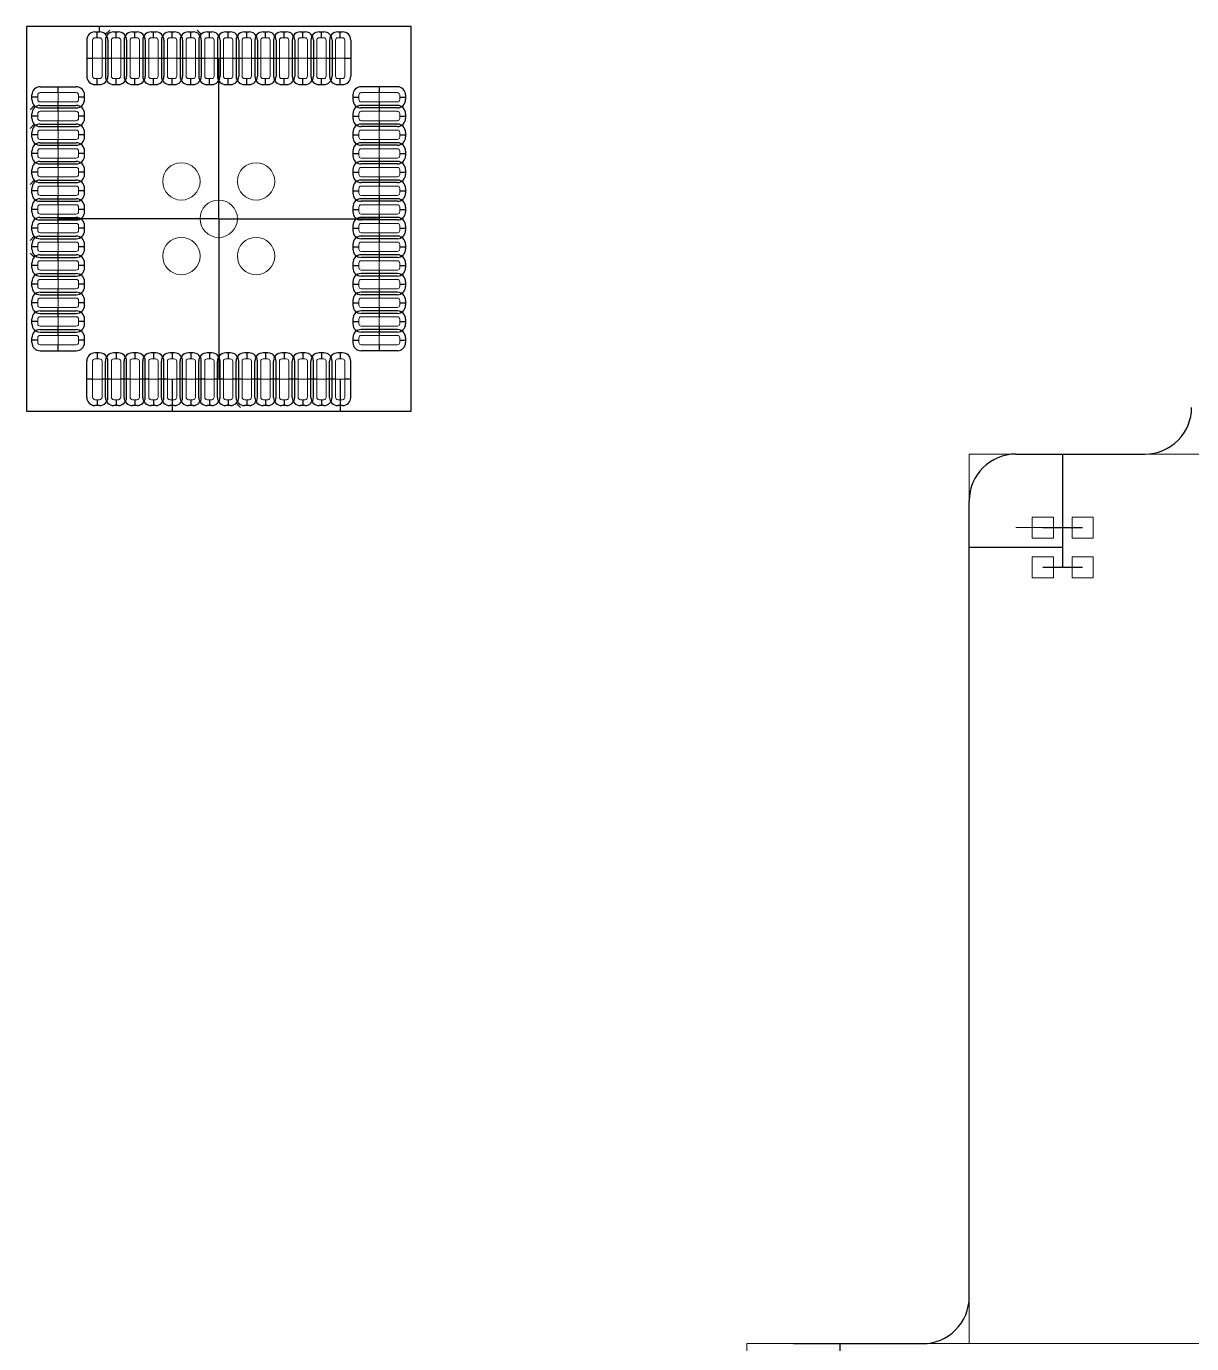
# Model space of a CAD drawing. Header units: millimetres. Extents: x -44 to 130, y -98 to 17.
# Drawn here: x -44 to -19.05, y -28.58 to -0.37 of the extents above; entities that cross this region are included whole.
import ezdxf

# ---------------------------------------------------------------- set-up
doc = ezdxf.new("R2010")
doc.units = ezdxf.units.MM
for name, color, linetype, lineweight, true_color in [('coponent footprints', 7, 'Continuous', 5, 0x000000), ('edge cuts', 2, 'Continuous', 25, 0xffff00), ('traces back 0.2mm', 94, 'Continuous', 20, 0x008000)]:
    doc.layers.add(name, color=color, linetype=linetype, lineweight=lineweight, true_color=true_color)
doc.layers.add('helplines', color=4, linetype='Continuous', true_color=0x00ffff)

msp = doc.modelspace()

# ---------------------------------------------------------------- linework, layer by layer
at = {"layer": 'coponent footprints'}
for p, q in [((-42.584, -0.66), (-42.584, -1.435)), ((-42.534, -0.61), (-42.434, -0.61)), ((-42.384, -0.66), (-42.384, -1.435)), ((-42.184, -0.66), (-42.184, -1.435)), ((-42.134, -0.61), (-42.034, -0.61)), ((-41.984, -0.66), (-41.984, -1.435)), ((-41.784, -0.66), (-41.784, -1.435)), ((-41.734, -0.61), (-41.634, -0.61)), ((-41.584, -0.66), (-41.584, -1.435)), ((-41.384, -0.66), (-41.384, -1.435)), ((-41.334, -0.61), (-41.234, -0.61)), ((-41.184, -0.66), (-41.184, -1.435)), ((-40.984, -0.66), (-40.984, -1.435)), ((-40.934, -0.61), (-40.834, -0.61)), ((-40.784, -0.66), (-40.784, -1.435)), ((-40.584, -0.66), (-40.584, -1.435)), ((-40.534, -0.61), (-40.434, -0.61)), ((-40.384, -0.66), (-40.384, -1.435)), ((-40.184, -0.66), (-40.184, -1.435)), ((-40.134, -0.61), (-40.034, -0.61)), ((-39.984, -0.66), (-39.984, -1.435)), ((-39.784, -0.66), (-39.784, -1.435)), ((-39.734, -0.61), (-39.634, -0.61)), ((-39.584, -0.66), (-39.584, -1.435)), ((-39.384, -0.66), (-39.384, -1.435)), ((-39.334, -0.61), (-39.234, -0.61)), ((-39.184, -0.66), (-39.184, -1.435)), ((-38.984, -0.66), (-38.984, -1.435)), ((-38.934, -0.61), (-38.834, -0.61)), ((-38.784, -0.66), (-38.784, -1.435)), ((-38.584, -0.66), (-38.584, -1.435)), ((-38.534, -0.61), (-38.434, -0.61)), ((-38.384, -0.66), (-38.384, -1.435)), ((-38.184, -0.66), (-38.184, -1.435)), ((-38.134, -0.61), (-38.034, -0.61)), ((-37.984, -0.66), (-37.984, -1.435)), ((-37.784, -0.66), (-37.784, -1.435)), ((-37.734, -0.61), (-37.634, -0.61)), ((-37.584, -0.66), (-37.584, -1.435)), ((-37.384, -0.66), (-37.384, -1.435)), ((-37.334, -0.61), (-37.234, -0.61)), ((-37.184, -0.66), (-37.184, -1.435)), ((-42.584, -1.048), (-42.384, -1.048)), ((-42.184, -1.048), (-41.984, -1.048)), ((-41.784, -1.048), (-41.584, -1.048)), ((-41.384, -1.048), (-41.184, -1.048)), ((-40.984, -1.048), (-40.784, -1.048)), ((-40.584, -1.048), (-40.384, -1.048)), ((-40.184, -1.048), (-39.984, -1.048)), ((-39.784, -1.048), (-39.584, -1.048)), ((-39.384, -1.048), (-39.184, -1.048)), ((-38.984, -1.048), (-38.784, -1.048)), ((-38.584, -1.048), (-38.384, -1.048)), ((-38.184, -1.048), (-37.984, -1.048)), ((-37.784, -1.048), (-37.584, -1.048)), ((-37.384, -1.048), (-37.184, -1.048)), ((-42.534, -1.485), (-42.434, -1.485)), ((-42.134, -1.485), (-42.034, -1.485)), ((-41.734, -1.485), (-41.634, -1.485)), ((-41.334, -1.485), (-41.234, -1.485)), ((-40.934, -1.485), (-40.834, -1.485)), ((-40.534, -1.485), (-40.434, -1.485)), ((-40.134, -1.485), (-40.034, -1.485)), ((-39.734, -1.485), (-39.634, -1.485)), ((-39.334, -1.485), (-39.234, -1.485)), ((-38.934, -1.485), (-38.834, -1.485)), ((-38.534, -1.485), (-38.434, -1.485)), ((-38.134, -1.485), (-38.034, -1.485)), ((-37.734, -1.485), (-37.634, -1.485)), ((-37.334, -1.485), (-37.234, -1.485)), ((-43.759, -1.935), (-43.759, -1.835)), ((-43.709, -1.785), (-42.934, -1.785)), ((-43.322, -1.985), (-43.322, -1.785)), ((-42.884, -1.935), (-42.884, -1.835)), ((-36.884, -1.835), (-36.884, -1.935)), ((-36.059, -1.785), (-36.834, -1.785)), ((-36.447, -1.785), (-36.447, -1.985)), ((-36.009, -1.835), (-36.009, -1.935)), ((-43.759, -2.335), (-43.759, -2.235)), ((-43.709, -1.985), (-42.934, -1.985)), ((-43.709, -2.185), (-42.934, -2.185)), ((-43.322, -2.385), (-43.322, -2.185)), ((-42.884, -2.335), (-42.884, -2.235)), ((-36.884, -2.235), (-36.884, -2.335)), ((-36.059, -1.985), (-36.834, -1.985)), ((-36.059, -2.185), (-36.834, -2.185)), ((-36.447, -2.185), (-36.447, -2.385)), ((-36.009, -2.235), (-36.009, -2.335)), ((-43.709, -2.385), (-42.934, -2.385)), ((-36.059, -2.385), (-36.834, -2.385)), ((-43.759, -2.735), (-43.759, -2.635)), ((-43.709, -2.585), (-42.934, -2.585)), ((-43.709, -2.785), (-42.934, -2.785)), ((-43.322, -2.785), (-43.322, -2.585)), ((-42.884, -2.735), (-42.884, -2.635)), ((-36.884, -2.635), (-36.884, -2.735)), ((-36.059, -2.585), (-36.834, -2.585)), ((-36.059, -2.785), (-36.834, -2.785)), ((-36.447, -2.585), (-36.447, -2.785)), ((-36.009, -2.635), (-36.009, -2.735)), ((-43.759, -3.135), (-43.759, -3.035)), ((-43.709, -2.985), (-42.934, -2.985)), ((-43.322, -3.185), (-43.322, -2.985)), ((-42.884, -3.135), (-42.884, -3.035)), ((-36.884, -3.035), (-36.884, -3.135)), ((-36.059, -2.985), (-36.834, -2.985)), ((-36.447, -2.985), (-36.447, -3.185)), ((-36.009, -3.035), (-36.009, -3.135)), ((-43.709, -3.185), (-42.934, -3.185)), ((-43.709, -3.385), (-42.934, -3.385)), ((-43.322, -3.585), (-43.322, -3.385)), ((-36.059, -3.185), (-36.834, -3.185)), ((-36.059, -3.385), (-36.834, -3.385)), ((-36.447, -3.385), (-36.447, -3.585)), ((-43.759, -3.535), (-43.759, -3.435)), ((-43.709, -3.585), (-42.934, -3.585)), ((-42.884, -3.535), (-42.884, -3.435)), ((-36.884, -3.435), (-36.884, -3.535)), ((-36.059, -3.585), (-36.834, -3.585)), ((-36.009, -3.435), (-36.009, -3.535)), ((-43.759, -3.935), (-43.759, -3.835)), ((-43.709, -3.785), (-42.934, -3.785)), ((-43.322, -3.985), (-43.322, -3.785)), ((-42.884, -3.935), (-42.884, -3.835)), ((-36.884, -3.835), (-36.884, -3.935)), ((-36.059, -3.785), (-36.834, -3.785)), ((-36.447, -3.785), (-36.447, -3.985)), ((-36.009, -3.835), (-36.009, -3.935)), ((-43.709, -3.985), (-42.934, -3.985)), ((-43.709, -4.185), (-42.934, -4.185)), ((-43.322, -4.385), (-43.322, -4.185)), ((-36.059, -3.985), (-36.834, -3.985)), ((-36.059, -4.185), (-36.834, -4.185)), ((-36.447, -4.185), (-36.447, -4.385)), ((-43.759, -4.335), (-43.759, -4.235)), ((-43.709, -4.385), (-42.934, -4.385)), ((-42.884, -4.335), (-42.884, -4.235)), ((-36.884, -4.235), (-36.884, -4.335)), ((-36.059, -4.385), (-36.834, -4.385)), ((-36.009, -4.235), (-36.009, -4.335)), ((-43.759, -4.735), (-43.759, -4.635)), ((-43.709, -4.585), (-42.934, -4.585)), ((-43.709, -4.785), (-42.934, -4.785)), ((-43.322, -4.785), (-43.322, -4.585)), ((-42.884, -4.735), (-42.884, -4.635)), ((-36.884, -4.635), (-36.884, -4.735)), ((-36.059, -4.585), (-36.834, -4.585)), ((-36.059, -4.785), (-36.834, -4.785)), ((-36.447, -4.585), (-36.447, -4.785)), ((-36.009, -4.635), (-36.009, -4.735)), ((-43.759, -5.135), (-43.759, -5.035)), ((-43.709, -4.985), (-42.934, -4.985)), ((-43.322, -5.185), (-43.322, -4.985)), ((-42.884, -5.135), (-42.884, -5.035)), ((-36.884, -5.035), (-36.884, -5.135)), ((-36.059, -4.985), (-36.834, -4.985)), ((-36.447, -4.985), (-36.447, -5.185)), ((-36.009, -5.035), (-36.009, -5.135)), ((-43.709, -5.185), (-42.934, -5.185)), ((-36.059, -5.185), (-36.834, -5.185)), ((-43.759, -5.535), (-43.759, -5.435)), ((-43.709, -5.385), (-42.934, -5.385)), ((-43.709, -5.585), (-42.934, -5.585)), ((-43.322, -5.585), (-43.322, -5.385)), ((-42.884, -5.535), (-42.884, -5.435)), ((-36.884, -5.435), (-36.884, -5.535)), ((-36.059, -5.385), (-36.834, -5.385)), ((-36.059, -5.585), (-36.834, -5.585)), ((-36.447, -5.385), (-36.447, -5.585)), ((-36.009, -5.435), (-36.009, -5.535)), ((-43.759, -5.935), (-43.759, -5.835)), ((-43.709, -5.785), (-42.934, -5.785)), ((-43.322, -5.985), (-43.322, -5.785)), ((-42.884, -5.935), (-42.884, -5.835)), ((-36.884, -5.835), (-36.884, -5.935)), ((-36.059, -5.785), (-36.834, -5.785)), ((-36.447, -5.785), (-36.447, -5.985)), ((-36.009, -5.835), (-36.009, -5.935)), ((-43.709, -5.985), (-42.934, -5.985)), ((-43.709, -6.185), (-42.934, -6.185)), ((-43.322, -6.385), (-43.322, -6.185)), ((-36.059, -5.985), (-36.834, -5.985)), ((-36.059, -6.185), (-36.834, -6.185)), ((-36.447, -6.185), (-36.447, -6.385)), ((-43.759, -6.335), (-43.759, -6.235)), ((-43.709, -6.385), (-42.934, -6.385)), ((-42.884, -6.335), (-42.884, -6.235)), ((-36.884, -6.235), (-36.884, -6.335)), ((-36.059, -6.385), (-36.834, -6.385)), ((-36.009, -6.235), (-36.009, -6.335)), ((-43.759, -6.735), (-43.759, -6.635)), ((-43.709, -6.585), (-42.934, -6.585)), ((-43.322, -6.785), (-43.322, -6.585)), ((-42.884, -6.735), (-42.884, -6.635)), ((-36.884, -6.635), (-36.884, -6.735)), ((-36.059, -6.585), (-36.834, -6.585)), ((-36.447, -6.585), (-36.447, -6.785)), ((-36.009, -6.635), (-36.009, -6.735)), ((-43.759, -7.135), (-43.759, -7.035)), ((-43.709, -6.785), (-42.934, -6.785)), ((-43.709, -6.985), (-42.934, -6.985)), ((-43.322, -7.185), (-43.322, -6.985)), ((-42.884, -7.135), (-42.884, -7.035)), ((-36.884, -7.035), (-36.884, -7.135)), ((-36.059, -6.785), (-36.834, -6.785)), ((-36.059, -6.985), (-36.834, -6.985)), ((-36.447, -6.985), (-36.447, -7.185)), ((-36.009, -7.035), (-36.009, -7.135)), ((-43.709, -7.185), (-42.934, -7.185)), ((-36.059, -7.185), (-36.834, -7.185)), ((-42.584, -8.31), (-42.584, -7.535)), ((-42.434, -7.485), (-42.534, -7.485)), ((-42.384, -8.31), (-42.384, -7.535)), ((-42.184, -8.31), (-42.184, -7.535)), ((-42.034, -7.485), (-42.134, -7.485)), ((-41.984, -8.31), (-41.984, -7.535)), ((-41.784, -8.31), (-41.784, -7.535)), ((-41.634, -7.485), (-41.734, -7.485)), ((-41.584, -8.31), (-41.584, -7.535)), ((-41.384, -8.31), (-41.384, -7.535)), ((-41.234, -7.485), (-41.334, -7.485)), ((-41.184, -8.31), (-41.184, -7.535)), ((-40.984, -8.31), (-40.984, -7.535)), ((-40.834, -7.485), (-40.934, -7.485)), ((-40.784, -8.31), (-40.784, -7.535)), ((-40.584, -8.31), (-40.584, -7.535)), ((-40.434, -7.485), (-40.534, -7.485)), ((-40.384, -8.31), (-40.384, -7.535)), ((-40.184, -8.31), (-40.184, -7.535)), ((-40.034, -7.485), (-40.134, -7.485)), ((-39.984, -8.31), (-39.984, -7.535)), ((-39.784, -8.31), (-39.784, -7.535)), ((-39.634, -7.485), (-39.734, -7.485)), ((-39.584, -8.31), (-39.584, -7.535)), ((-39.384, -8.31), (-39.384, -7.535)), ((-39.234, -7.485), (-39.334, -7.485)), ((-39.184, -8.31), (-39.184, -7.535)), ((-38.984, -8.31), (-38.984, -7.535)), ((-38.834, -7.485), (-38.934, -7.485)), ((-38.784, -8.31), (-38.784, -7.535)), ((-38.584, -8.31), (-38.584, -7.535)), ((-38.434, -7.485), (-38.534, -7.485)), ((-38.384, -8.31), (-38.384, -7.535)), ((-38.184, -8.31), (-38.184, -7.535)), ((-38.034, -7.485), (-38.134, -7.485)), ((-37.984, -8.31), (-37.984, -7.535)), ((-37.784, -8.31), (-37.784, -7.535)), ((-37.634, -7.485), (-37.734, -7.485)), ((-37.584, -8.31), (-37.584, -7.535)), ((-37.384, -8.31), (-37.384, -7.535)), ((-37.234, -7.485), (-37.334, -7.485)), ((-37.184, -8.31), (-37.184, -7.535)), ((-42.384, -7.923), (-42.584, -7.923)), ((-41.984, -7.923), (-42.184, -7.923)), ((-41.584, -7.923), (-41.784, -7.923)), ((-41.184, -7.923), (-41.384, -7.923)), ((-40.784, -7.923), (-40.984, -7.923)), ((-40.384, -7.923), (-40.584, -7.923)), ((-39.984, -7.923), (-40.184, -7.923)), ((-39.584, -7.923), (-39.784, -7.923)), ((-39.184, -7.923), (-39.384, -7.923)), ((-38.784, -7.923), (-38.984, -7.923)), ((-38.384, -7.923), (-38.584, -7.923)), ((-37.984, -7.923), (-38.184, -7.923)), ((-37.584, -7.923), (-37.784, -7.923)), ((-37.184, -7.923), (-37.384, -7.923)), ((-42.434, -8.36), (-42.534, -8.36)), ((-42.034, -8.36), (-42.134, -8.36)), ((-41.634, -8.36), (-41.734, -8.36)), ((-41.234, -8.36), (-41.334, -8.36)), ((-40.834, -8.36), (-40.934, -8.36)), ((-40.434, -8.36), (-40.534, -8.36)), ((-40.034, -8.36), (-40.134, -8.36)), ((-39.634, -8.36), (-39.734, -8.36)), ((-39.234, -8.36), (-39.334, -8.36)), ((-38.834, -8.36), (-38.934, -8.36)), ((-38.434, -8.36), (-38.534, -8.36)), ((-38.034, -8.36), (-38.134, -8.36)), ((-37.634, -8.36), (-37.734, -8.36)), ((-37.234, -8.36), (-37.334, -8.36)), ((-23.813, -28.575), (-23.813, -9.525)), ((-23.813, -28.575), (-23.813, -9.525)), ((-23.813, -9.525), (28.575, -9.525)), ((-23.813, -9.525), (0, -9.525)), ((-22.012, -10.875), (-22.462, -10.875)), ((-22.462, -10.875), (-22.462, -11.325)), ((-22.012, -11.325), (-22.012, -10.875)), ((-21.162, -10.875), (-21.612, -10.875)), ((-21.612, -10.875), (-21.612, -11.325)), ((-21.162, -11.325), (-21.162, -10.875)), ((-22.462, -11.325), (-22.012, -11.325)), ((-21.612, -11.325), (-21.162, -11.325)), ((-22.012, -11.725), (-22.462, -11.725)), ((-22.462, -11.725), (-22.462, -12.175)), ((-22.012, -12.175), (-22.012, -11.725)), ((-21.162, -11.725), (-21.612, -11.725)), ((-21.612, -11.725), (-21.612, -12.175)), ((-21.162, -12.175), (-21.162, -11.725)), ((-22.462, -12.175), (-22.012, -12.175)), ((-21.612, -12.175), (-21.162, -12.175)), ((-28.575, -28.575), (-28.575, -47.625)), ((-28.575, -28.575), (33.337, -28.575)), ((-23.813, -28.575), (0, -28.575))]:
    msp.add_line(p, q, dxfattribs=at)
for centre in [(-40.684, -3.685), (-39.084, -3.685), (-39.884, -4.485), (-40.684, -5.285), (-39.084, -5.285)]:
    msp.add_circle(centre, 0.4, dxfattribs=at)
for centre, start, end in [((-42.534, -0.66), 90, 180), ((-42.434, -0.66), 0, 90), ((-42.134, -0.66), 90, 180), ((-42.034, -0.66), 0, 90), ((-41.734, -0.66), 90, 180), ((-41.634, -0.66), 0, 90), ((-41.334, -0.66), 90, 180), ((-41.234, -0.66), 0, 90), ((-40.934, -0.66), 90, 180), ((-40.834, -0.66), 0, 90), ((-40.534, -0.66), 90, 180), ((-40.434, -0.66), 0, 90), ((-40.134, -0.66), 90, 180), ((-40.034, -0.66), 0, 90), ((-39.734, -0.66), 90, 180), ((-39.634, -0.66), 0, 90), ((-39.334, -0.66), 90, 180), ((-39.234, -0.66), 0, 90), ((-38.934, -0.66), 90, 180), ((-38.834, -0.66), 0, 90), ((-38.534, -0.66), 90, 180), ((-38.434, -0.66), 0, 90), ((-38.134, -0.66), 90, 180), ((-38.034, -0.66), 0, 90), ((-37.734, -0.66), 90, 180), ((-37.634, -0.66), 0, 90), ((-37.334, -0.66), 90, 180), ((-37.234, -0.66), 0, 90), ((-42.534, -1.435), 180, 270), ((-42.434, -1.435), 270, 0), ((-42.134, -1.435), 180, 270), ((-42.034, -1.435), 270, 0), ((-41.734, -1.435), 180, 270), ((-41.634, -1.435), 270, 0), ((-41.334, -1.435), 180, 270), ((-41.234, -1.435), 270, 0), ((-40.934, -1.435), 180, 270), ((-40.834, -1.435), 270, 0), ((-40.534, -1.435), 180, 270), ((-40.434, -1.435), 270, 0), ((-40.134, -1.435), 180, 270), ((-40.034, -1.435), 270, 0), ((-39.734, -1.435), 180, 270), ((-39.634, -1.435), 270, 0), ((-39.334, -1.435), 180, 270), ((-39.234, -1.435), 270, 0), ((-38.934, -1.435), 180, 270), ((-38.834, -1.435), 270, 0), ((-38.534, -1.435), 180, 270), ((-38.434, -1.435), 270, 0), ((-38.134, -1.435), 180, 270), ((-38.034, -1.435), 270, 0), ((-37.734, -1.435), 180, 270), ((-37.634, -1.435), 270, 0), ((-37.334, -1.435), 180, 270), ((-37.234, -1.435), 270, 0), ((-43.709, -1.835), 90, 180), ((-43.709, -1.935), 180, 270), ((-42.934, -1.835), 0, 90), ((-42.934, -1.935), 270, 0), ((-36.834, -1.835), 90, 180), ((-36.834, -1.935), 180, 270), ((-36.059, -1.835), 0, 90), ((-36.059, -1.935), 270, 0), ((-43.709, -2.235), 90, 180), ((-42.934, -2.235), 0, 90), ((-36.834, -2.235), 90, 180), ((-36.059, -2.235), 0, 90), ((-43.709, -2.335), 180, 270), ((-42.934, -2.335), 270, 0), ((-36.834, -2.335), 180, 270), ((-36.059, -2.335), 270, 0), ((-43.709, -2.635), 90, 180), ((-43.709, -2.735), 180, 270), ((-42.934, -2.635), 0, 90), ((-42.934, -2.735), 270, 0), ((-36.834, -2.635), 90, 180), ((-36.834, -2.735), 180, 270), ((-36.059, -2.635), 0, 90), ((-36.059, -2.735), 270, 0), ((-43.709, -3.035), 90, 180), ((-42.934, -3.035), 0, 90), ((-36.834, -3.035), 90, 180), ((-36.059, -3.035), 0, 90), ((-43.709, -3.135), 180, 270), ((-43.709, -3.435), 90, 180), ((-42.934, -3.135), 270, 0), ((-42.934, -3.435), 0, 90), ((-36.834, -3.135), 180, 270), ((-36.834, -3.435), 90, 180), ((-36.059, -3.135), 270, 0), ((-36.059, -3.435), 0, 90), ((-43.709, -3.535), 180, 270), ((-42.934, -3.535), 270, 0), ((-36.834, -3.535), 180, 270), ((-36.059, -3.535), 270, 0), ((-43.709, -3.835), 90, 180), ((-43.709, -3.935), 180, 270), ((-42.934, -3.835), 0, 90), ((-42.934, -3.935), 270, 0), ((-36.834, -3.835), 90, 180), ((-36.834, -3.935), 180, 270), ((-36.059, -3.835), 0, 90), ((-36.059, -3.935), 270, 0), ((-43.709, -4.235), 90, 180), ((-42.934, -4.235), 0, 90), ((-36.834, -4.235), 90, 180), ((-36.059, -4.235), 0, 90), ((-43.709, -4.335), 180, 270), ((-42.934, -4.335), 270, 0), ((-36.834, -4.335), 180, 270), ((-36.059, -4.335), 270, 0), ((-43.709, -4.635), 90, 180), ((-43.709, -4.735), 180, 270), ((-42.934, -4.635), 0, 90), ((-42.934, -4.735), 270, 0), ((-36.834, -4.635), 90, 180), ((-36.834, -4.735), 180, 270), ((-36.059, -4.635), 0, 90), ((-36.059, -4.735), 270, 0), ((-43.709, -5.035), 90, 180), ((-42.934, -5.035), 0, 90), ((-36.834, -5.035), 90, 180), ((-36.059, -5.035), 0, 90), ((-43.709, -5.135), 180, 270), ((-42.934, -5.135), 270, 0), ((-36.834, -5.135), 180, 270), ((-36.059, -5.135), 270, 0), ((-43.709, -5.435), 90, 180), ((-43.709, -5.535), 180, 270), ((-42.934, -5.435), 0, 90), ((-42.934, -5.535), 270, 0), ((-36.834, -5.435), 90, 180), ((-36.834, -5.535), 180, 270), ((-36.059, -5.435), 0, 90), ((-36.059, -5.535), 270, 0), ((-43.709, -5.835), 90, 180), ((-42.934, -5.835), 0, 90), ((-36.834, -5.835), 90, 180), ((-36.059, -5.835), 0, 90), ((-43.709, -5.935), 180, 270), ((-43.709, -6.235), 90, 180), ((-42.934, -5.935), 270, 0), ((-42.934, -6.235), 0, 90), ((-36.834, -5.935), 180, 270), ((-36.834, -6.235), 90, 180), ((-36.059, -5.935), 270, 0), ((-36.059, -6.235), 0, 90), ((-43.709, -6.335), 180, 270), ((-42.934, -6.335), 270, 0), ((-36.834, -6.335), 180, 270), ((-36.059, -6.335), 270, 0), ((-43.709, -6.635), 90, 180), ((-43.709, -6.735), 180, 270), ((-42.934, -6.635), 0, 90), ((-42.934, -6.735), 270, 0), ((-36.834, -6.635), 90, 180), ((-36.834, -6.735), 180, 270), ((-36.059, -6.635), 0, 90), ((-36.059, -6.735), 270, 0), ((-43.709, -7.035), 90, 180), ((-42.934, -7.035), 0, 90), ((-36.834, -7.035), 90, 180), ((-36.059, -7.035), 0, 90), ((-43.709, -7.135), 180, 270), ((-42.934, -7.135), 270, 0), ((-36.834, -7.135), 180, 270), ((-36.059, -7.135), 270, 0), ((-42.534, -7.535), 90, 180), ((-42.434, -7.535), 0, 90), ((-42.134, -7.535), 90, 180), ((-42.034, -7.535), 0, 90), ((-41.734, -7.535), 90, 180), ((-41.634, -7.535), 0, 90), ((-41.334, -7.535), 90, 180), ((-41.234, -7.535), 0, 90), ((-40.934, -7.535), 90, 180), ((-40.834, -7.535), 0, 90), ((-40.534, -7.535), 90, 180), ((-40.434, -7.535), 0, 90), ((-40.134, -7.535), 90, 180), ((-40.034, -7.535), 0, 90), ((-39.734, -7.535), 90, 180), ((-39.634, -7.535), 0, 90), ((-39.334, -7.535), 90, 180), ((-39.234, -7.535), 0, 90), ((-38.934, -7.535), 90, 180), ((-38.834, -7.535), 0, 90), ((-38.534, -7.535), 90, 180), ((-38.434, -7.535), 0, 90), ((-38.134, -7.535), 90, 180), ((-38.034, -7.535), 0, 90), ((-37.734, -7.535), 90, 180), ((-37.634, -7.535), 0, 90), ((-37.334, -7.535), 90, 180), ((-37.234, -7.535), 0, 90), ((-42.534, -8.31), 180, 270), ((-42.434, -8.31), 270, 0), ((-42.134, -8.31), 180, 270), ((-42.034, -8.31), 270, 0), ((-41.734, -8.31), 180, 270), ((-41.634, -8.31), 270, 0), ((-41.334, -8.31), 180, 270), ((-41.234, -8.31), 270, 0), ((-40.934, -8.31), 180, 270), ((-40.834, -8.31), 270, 0), ((-40.534, -8.31), 180, 270), ((-40.434, -8.31), 270, 0), ((-40.134, -8.31), 180, 270), ((-40.034, -8.31), 270, 0), ((-39.734, -8.31), 180, 270), ((-39.634, -8.31), 270, 0), ((-39.334, -8.31), 180, 270), ((-39.234, -8.31), 270, 0), ((-38.934, -8.31), 180, 270), ((-38.834, -8.31), 270, 0), ((-38.534, -8.31), 180, 270), ((-38.434, -8.31), 270, 0), ((-38.134, -8.31), 180, 270), ((-38.034, -8.31), 270, 0), ((-37.734, -8.31), 180, 270), ((-37.634, -8.31), 270, 0), ((-37.334, -8.31), 180, 270), ((-37.234, -8.31), 270, 0)]:
    msp.add_arc(centre, 0.05, start, end, dxfattribs=at)
at = {"layer": 'edge cuts', "linetype": 'Continuous'}
for p, q in [((-22.813, -9.525), (-20.05, -9.525)), ((-23.813, -27.575), (-23.813, -10.525)), ((-27.575, -28.575), (-24.813, -28.575))]:
    msp.add_line(p, q, dxfattribs=at)
at = {"layer": 'edge cuts'}
for centre, start, end in [((-20.05, -8.525), -90.0001, 0.0001), ((-22.813, -10.525), -270, -180), ((-24.813, -27.575), -90.0001, 0.0001)]:
    msp.add_arc(centre, 1, start, end, dxfattribs=at)
at = {"layer": 'helplines'}
for p, q in [((-35.764, -0.365), (-44.004, -0.365)), ((-44.004, -0.365), (-44.004, -8.605)), ((-42.534, -0.483), (-42.434, -0.483)), ((-42.484, -0.61), (-42.484, -0.483)), ((-42.434, -0.483), (-42.434, -0.383)), ((-42.309, -0.535), (-42.219, -0.445)), ((-42.134, -0.483), (-42.034, -0.483)), ((-42.084, -0.61), (-42.084, -0.483)), ((-41.734, -0.483), (-41.634, -0.483)), ((-41.684, -0.61), (-41.684, -0.483)), ((-41.334, -0.483), (-41.234, -0.483)), ((-41.284, -0.61), (-41.284, -0.483)), ((-40.934, -0.483), (-40.834, -0.483)), ((-40.884, -0.61), (-40.884, -0.483)), ((-40.534, -0.483), (-40.434, -0.483)), ((-40.484, -0.61), (-40.484, -0.483)), ((-40.259, -0.535), (-40.349, -0.445)), ((-40.134, -0.483), (-40.034, -0.483)), ((-40.084, -0.61), (-40.084, -0.483)), ((-39.734, -0.483), (-39.634, -0.483)), ((-39.684, -0.61), (-39.684, -0.483)), ((-39.334, -0.483), (-39.234, -0.483)), ((-39.284, -0.61), (-39.284, -0.483)), ((-38.934, -0.483), (-38.834, -0.483)), ((-38.884, -0.61), (-38.884, -0.483)), ((-38.534, -0.483), (-38.434, -0.483)), ((-38.484, -0.61), (-38.484, -0.483)), ((-38.134, -0.483), (-38.034, -0.483)), ((-38.084, -0.61), (-38.084, -0.483)), ((-37.734, -0.483), (-37.634, -0.483)), ((-37.684, -0.61), (-37.684, -0.483)), ((-37.334, -0.483), (-37.234, -0.483)), ((-37.284, -0.61), (-37.284, -0.483)), ((-35.764, -8.605), (-35.764, -0.365)), ((-42.711, -0.66), (-42.711, -1.435)), ((-42.311, -0.66), (-42.311, -1.435)), ((-42.257, -0.66), (-42.257, -1.435)), ((-41.911, -0.66), (-41.911, -1.435)), ((-41.857, -0.66), (-41.857, -1.435)), ((-41.511, -0.66), (-41.511, -1.435)), ((-41.457, -0.66), (-41.457, -1.435)), ((-41.111, -0.66), (-41.111, -1.435)), ((-41.057, -0.66), (-41.057, -1.435)), ((-40.711, -0.66), (-40.711, -1.435)), ((-40.657, -0.66), (-40.657, -1.435)), ((-40.311, -0.66), (-40.311, -1.435)), ((-40.257, -0.66), (-40.257, -1.435)), ((-39.911, -0.66), (-39.911, -1.435)), ((-39.857, -0.66), (-39.857, -1.435)), ((-39.511, -0.66), (-39.511, -1.435)), ((-39.457, -0.66), (-39.457, -1.435)), ((-39.111, -0.66), (-39.111, -1.435)), ((-39.057, -0.66), (-39.057, -1.435)), ((-38.711, -0.66), (-38.711, -1.435)), ((-38.657, -0.66), (-38.657, -1.435)), ((-38.311, -0.66), (-38.311, -1.435)), ((-38.257, -0.66), (-38.257, -1.435)), ((-37.911, -0.66), (-37.911, -1.435)), ((-37.857, -0.66), (-37.857, -1.435)), ((-37.511, -0.66), (-37.511, -1.435)), ((-37.457, -0.66), (-37.457, -1.435)), ((-37.057, -0.66), (-37.057, -1.435)), ((-42.711, -1.048), (-42.584, -1.048)), ((-42.384, -1.048), (-42.257, -1.048)), ((-42.311, -1.048), (-42.184, -1.048)), ((-41.984, -1.048), (-41.857, -1.048)), ((-41.911, -1.048), (-41.784, -1.048)), ((-41.584, -1.048), (-41.457, -1.048)), ((-41.511, -1.048), (-41.384, -1.048)), ((-41.511, -1.048), (-41.457, -1.048)), ((-41.184, -1.048), (-41.057, -1.048)), ((-41.111, -1.048), (-40.984, -1.048)), ((-40.784, -1.048), (-40.657, -1.048)), ((-40.711, -1.048), (-40.584, -1.048)), ((-40.384, -1.048), (-40.257, -1.048)), ((-40.311, -1.048), (-40.184, -1.048)), ((-39.984, -1.048), (-39.857, -1.048)), ((-39.911, -1.048), (-39.784, -1.048)), ((-39.884, -4.485), (-39.884, -1.048)), ((-39.584, -1.048), (-39.457, -1.048)), ((-39.511, -1.048), (-39.384, -1.048)), ((-39.184, -1.048), (-39.057, -1.048)), ((-39.111, -1.048), (-38.984, -1.048)), ((-38.784, -1.048), (-38.657, -1.048)), ((-38.711, -1.048), (-38.584, -1.048)), ((-38.384, -1.048), (-38.257, -1.048)), ((-38.311, -1.048), (-38.184, -1.048)), ((-37.984, -1.048), (-37.857, -1.048)), ((-37.911, -1.048), (-37.784, -1.048)), ((-37.584, -1.048), (-37.457, -1.048)), ((-37.511, -1.048), (-37.384, -1.048)), ((-37.184, -1.048), (-37.057, -1.048)), ((-43.709, -1.658), (-42.934, -1.658)), ((-43.322, -1.785), (-43.322, -1.658)), ((-42.534, -1.612), (-42.434, -1.612)), ((-42.484, -1.612), (-42.484, -1.485)), ((-42.134, -1.612), (-42.034, -1.612)), ((-42.084, -1.612), (-42.084, -1.485)), ((-41.734, -1.612), (-41.634, -1.612)), ((-41.684, -1.612), (-41.684, -1.485)), ((-41.334, -1.612), (-41.234, -1.612)), ((-41.284, -1.612), (-41.284, -1.485)), ((-40.934, -1.612), (-40.834, -1.612)), ((-40.884, -1.612), (-40.884, -1.485)), ((-40.534, -1.612), (-40.434, -1.612)), ((-40.484, -1.612), (-40.484, -1.485)), ((-40.134, -1.612), (-40.034, -1.612)), ((-40.084, -1.612), (-40.084, -1.485)), ((-39.734, -1.612), (-39.634, -1.612)), ((-39.684, -1.612), (-39.684, -1.485)), ((-39.334, -1.612), (-39.234, -1.612)), ((-39.284, -1.612), (-39.284, -1.485)), ((-38.934, -1.612), (-38.834, -1.612)), ((-38.884, -1.612), (-38.884, -1.485)), ((-38.534, -1.612), (-38.434, -1.612)), ((-38.484, -1.612), (-38.484, -1.485)), ((-38.134, -1.612), (-38.034, -1.612)), ((-38.084, -1.612), (-38.084, -1.485)), ((-37.734, -1.612), (-37.634, -1.612)), ((-37.684, -1.612), (-37.684, -1.485)), ((-37.334, -1.612), (-37.234, -1.612)), ((-37.284, -1.612), (-37.284, -1.485)), ((-36.059, -1.658), (-36.834, -1.658)), ((-36.447, -1.658), (-36.447, -1.785)), ((-43.886, -1.935), (-43.886, -1.835)), ((-43.759, -1.885), (-43.886, -1.885)), ((-42.757, -1.885), (-42.884, -1.885)), ((-42.757, -1.935), (-42.757, -1.835)), ((-37.011, -1.835), (-37.011, -1.935)), ((-37.011, -1.885), (-36.884, -1.885)), ((-36.009, -1.885), (-35.882, -1.885)), ((-35.882, -1.835), (-35.882, -1.935)), ((-43.924, -2.15), (-43.834, -2.06)), ((-43.886, -2.335), (-43.886, -2.235)), ((-43.709, -2.058), (-42.934, -2.058)), ((-43.709, -2.112), (-42.934, -2.112)), ((-43.322, -2.112), (-43.322, -1.985)), ((-43.322, -2.185), (-43.322, -2.058)), ((-42.757, -2.335), (-42.757, -2.235)), ((-37.011, -2.235), (-37.011, -2.335)), ((-36.059, -2.058), (-36.834, -2.058)), ((-36.059, -2.112), (-36.834, -2.112)), ((-36.447, -1.985), (-36.447, -2.112)), ((-36.447, -2.058), (-36.447, -2.185)), ((-35.882, -2.235), (-35.882, -2.335)), ((-43.924, -2.55), (-43.834, -2.46)), ((-43.759, -2.285), (-43.886, -2.285)), ((-43.709, -2.458), (-42.934, -2.458)), ((-43.709, -2.512), (-42.934, -2.512)), ((-43.322, -2.512), (-43.322, -2.385)), ((-43.322, -2.585), (-43.322, -2.458)), ((-42.757, -2.285), (-42.884, -2.285)), ((-37.011, -2.285), (-36.884, -2.285)), ((-36.059, -2.458), (-36.834, -2.458)), ((-36.059, -2.512), (-36.834, -2.512)), ((-36.447, -2.385), (-36.447, -2.512)), ((-36.447, -2.458), (-36.447, -2.585)), ((-36.009, -2.285), (-35.882, -2.285)), ((-43.886, -2.735), (-43.886, -2.635)), ((-43.759, -2.685), (-43.886, -2.685)), ((-43.322, -2.912), (-43.322, -2.785)), ((-42.757, -2.685), (-42.884, -2.685)), ((-42.757, -2.735), (-42.757, -2.635)), ((-37.011, -2.635), (-37.011, -2.735)), ((-37.011, -2.685), (-36.884, -2.685)), ((-36.447, -2.785), (-36.447, -2.912)), ((-36.009, -2.685), (-35.882, -2.685)), ((-35.882, -2.635), (-35.882, -2.735)), ((-43.886, -3.135), (-43.886, -3.035)), ((-43.759, -3.085), (-43.886, -3.085)), ((-43.709, -2.858), (-42.934, -2.858)), ((-43.709, -2.912), (-42.934, -2.912)), ((-43.322, -2.985), (-43.322, -2.858)), ((-42.757, -3.085), (-42.884, -3.085)), ((-42.757, -3.135), (-42.757, -3.035)), ((-37.011, -3.035), (-37.011, -3.135)), ((-37.011, -3.085), (-36.884, -3.085)), ((-36.059, -2.858), (-36.834, -2.858)), ((-36.059, -2.912), (-36.834, -2.912)), ((-36.447, -2.858), (-36.447, -2.985)), ((-36.447, -2.858), (-36.447, -2.912)), ((-36.009, -3.085), (-35.882, -3.085)), ((-35.882, -3.035), (-35.882, -3.135)), ((-43.709, -3.258), (-42.934, -3.258)), ((-43.709, -3.312), (-42.934, -3.312)), ((-43.322, -3.312), (-43.322, -3.185)), ((-43.322, -3.385), (-43.322, -3.258)), ((-36.059, -3.258), (-36.834, -3.258)), ((-36.059, -3.312), (-36.834, -3.312)), ((-36.447, -3.185), (-36.447, -3.312)), ((-36.447, -3.258), (-36.447, -3.385)), ((-43.924, -3.75), (-43.834, -3.66)), ((-43.886, -3.535), (-43.886, -3.435)), ((-43.759, -3.485), (-43.886, -3.485)), ((-43.709, -3.658), (-42.934, -3.658)), ((-43.322, -3.712), (-43.322, -3.585)), ((-43.322, -3.785), (-43.322, -3.658)), ((-42.757, -3.485), (-42.884, -3.485)), ((-42.757, -3.535), (-42.757, -3.435)), ((-37.011, -3.435), (-37.011, -3.535)), ((-37.011, -3.485), (-36.884, -3.485)), ((-36.059, -3.658), (-36.834, -3.658)), ((-36.447, -3.585), (-36.447, -3.712)), ((-36.447, -3.658), (-36.447, -3.785)), ((-36.009, -3.485), (-35.882, -3.485)), ((-35.882, -3.435), (-35.882, -3.535)), ((-43.886, -3.935), (-43.886, -3.835)), ((-43.759, -3.885), (-43.886, -3.885)), ((-43.709, -3.712), (-42.934, -3.712)), ((-42.757, -3.885), (-42.884, -3.885)), ((-42.757, -3.935), (-42.757, -3.835)), ((-37.011, -3.835), (-37.011, -3.935)), ((-37.011, -3.885), (-36.884, -3.885)), ((-36.059, -3.712), (-36.834, -3.712)), ((-36.009, -3.885), (-35.882, -3.885)), ((-35.882, -3.835), (-35.882, -3.935)), ((-43.709, -4.058), (-42.934, -4.058)), ((-43.709, -4.112), (-42.934, -4.112)), ((-43.322, -4.112), (-43.322, -3.985)), ((-43.322, -4.185), (-43.322, -4.058)), ((-36.059, -4.058), (-36.834, -4.058)), ((-36.059, -4.112), (-36.834, -4.112)), ((-36.447, -3.985), (-36.447, -4.112)), ((-36.447, -4.058), (-36.447, -4.185)), ((-43.886, -4.335), (-43.886, -4.235)), ((-43.759, -4.285), (-43.886, -4.285)), ((-43.709, -4.458), (-42.934, -4.458)), ((-43.709, -4.512), (-42.934, -4.512)), ((-43.322, -4.512), (-43.322, -4.385)), ((-43.322, -4.585), (-43.322, -4.458)), ((-39.884, -4.485), (-43.322, -4.485)), ((-42.757, -4.285), (-42.884, -4.285)), ((-42.757, -4.335), (-42.757, -4.235)), ((-39.884, -4.485), (-39.884, -7.923)), ((-39.884, -4.485), (-36.447, -4.485)), ((-37.011, -4.235), (-37.011, -4.335)), ((-37.011, -4.285), (-36.884, -4.285)), ((-36.059, -4.458), (-36.834, -4.458)), ((-36.059, -4.512), (-36.834, -4.512)), ((-36.447, -4.385), (-36.447, -4.512)), ((-36.447, -4.458), (-36.447, -4.585)), ((-36.009, -4.285), (-35.882, -4.285)), ((-35.882, -4.235), (-35.882, -4.335)), ((-43.886, -4.735), (-43.886, -4.635)), ((-43.759, -4.685), (-43.886, -4.685)), ((-43.322, -4.912), (-43.322, -4.785)), ((-42.757, -4.685), (-42.884, -4.685)), ((-42.757, -4.735), (-42.757, -4.635)), ((-37.011, -4.635), (-37.011, -4.735)), ((-37.011, -4.685), (-36.884, -4.685)), ((-36.447, -4.785), (-36.447, -4.912)), ((-36.009, -4.685), (-35.882, -4.685)), ((-35.882, -4.635), (-35.882, -4.735)), ((-43.834, -4.86), (-43.924, -4.95)), ((-43.886, -5.135), (-43.886, -5.035)), ((-43.709, -4.858), (-42.934, -4.858)), ((-43.709, -4.912), (-42.934, -4.912)), ((-43.322, -4.985), (-43.322, -4.858)), ((-42.757, -5.135), (-42.757, -5.035)), ((-37.011, -5.035), (-37.011, -5.135)), ((-36.059, -4.858), (-36.834, -4.858)), ((-36.059, -4.912), (-36.834, -4.912)), ((-36.447, -4.858), (-36.447, -4.985)), ((-35.882, -5.035), (-35.882, -5.135)), ((-43.924, -5.22), (-43.834, -5.31)), ((-43.759, -5.085), (-43.886, -5.085)), ((-43.709, -5.258), (-42.934, -5.258)), ((-43.709, -5.312), (-42.934, -5.312)), ((-43.322, -5.312), (-43.322, -5.185)), ((-43.322, -5.385), (-43.322, -5.258)), ((-42.757, -5.085), (-42.884, -5.085)), ((-37.011, -5.085), (-36.884, -5.085)), ((-36.059, -5.258), (-36.834, -5.258)), ((-36.059, -5.312), (-36.834, -5.312)), ((-36.447, -5.185), (-36.447, -5.312)), ((-36.447, -5.258), (-36.447, -5.385)), ((-36.009, -5.085), (-35.882, -5.085)), ((-43.886, -5.535), (-43.886, -5.435)), ((-43.759, -5.485), (-43.886, -5.485)), ((-43.322, -5.712), (-43.322, -5.585)), ((-42.757, -5.485), (-42.884, -5.485)), ((-42.757, -5.535), (-42.757, -5.435)), ((-37.011, -5.435), (-37.011, -5.535)), ((-37.011, -5.485), (-36.884, -5.485)), ((-36.447, -5.585), (-36.447, -5.712)), ((-36.009, -5.485), (-35.882, -5.485)), ((-35.882, -5.435), (-35.882, -5.535)), ((-43.886, -5.935), (-43.886, -5.835)), ((-43.759, -5.885), (-43.886, -5.885)), ((-43.709, -5.658), (-42.934, -5.658)), ((-43.709, -5.712), (-42.934, -5.712)), ((-43.322, -5.785), (-43.322, -5.658)), ((-42.757, -5.885), (-42.884, -5.885)), ((-42.757, -5.935), (-42.757, -5.835)), ((-37.011, -5.835), (-37.011, -5.935)), ((-37.011, -5.885), (-36.884, -5.885)), ((-36.059, -5.658), (-36.834, -5.658)), ((-36.059, -5.712), (-36.834, -5.712)), ((-36.447, -5.658), (-36.447, -5.785)), ((-36.009, -5.885), (-35.882, -5.885)), ((-35.882, -5.835), (-35.882, -5.935)), ((-43.709, -6.058), (-42.934, -6.058)), ((-43.709, -6.112), (-42.934, -6.112)), ((-43.322, -6.112), (-43.322, -5.985)), ((-43.322, -6.185), (-43.322, -6.058)), ((-43.322, -6.112), (-43.322, -6.058)), ((-36.059, -6.058), (-36.834, -6.058)), ((-36.059, -6.112), (-36.834, -6.112)), ((-36.447, -5.985), (-36.447, -6.112)), ((-36.447, -6.058), (-36.447, -6.185)), ((-43.886, -6.335), (-43.886, -6.235)), ((-43.759, -6.285), (-43.886, -6.285)), ((-43.709, -6.458), (-42.934, -6.458)), ((-43.322, -6.512), (-43.322, -6.385)), ((-43.322, -6.585), (-43.322, -6.458)), ((-42.757, -6.285), (-42.884, -6.285)), ((-42.757, -6.335), (-42.757, -6.235)), ((-37.011, -6.235), (-37.011, -6.335)), ((-37.011, -6.285), (-36.884, -6.285)), ((-36.059, -6.458), (-36.834, -6.458)), ((-36.447, -6.385), (-36.447, -6.512)), ((-36.447, -6.458), (-36.447, -6.585)), ((-36.009, -6.285), (-35.882, -6.285)), ((-35.882, -6.235), (-35.882, -6.335)), ((-43.886, -6.735), (-43.886, -6.635)), ((-43.759, -6.685), (-43.886, -6.685)), ((-43.709, -6.512), (-42.934, -6.512)), ((-42.757, -6.685), (-42.884, -6.685)), ((-42.757, -6.735), (-42.757, -6.635)), ((-37.011, -6.635), (-37.011, -6.735)), ((-37.011, -6.685), (-36.884, -6.685)), ((-36.059, -6.512), (-36.834, -6.512)), ((-36.009, -6.685), (-35.882, -6.685)), ((-35.882, -6.635), (-35.882, -6.735)), ((-43.886, -7.135), (-43.886, -7.035)), ((-43.709, -6.858), (-42.934, -6.858)), ((-43.709, -6.912), (-42.934, -6.912)), ((-43.322, -6.912), (-43.322, -6.785)), ((-43.322, -6.985), (-43.322, -6.858)), ((-42.757, -7.135), (-42.757, -7.035)), ((-37.011, -7.035), (-37.011, -7.135)), ((-36.059, -6.858), (-36.834, -6.858)), ((-36.059, -6.912), (-36.834, -6.912)), ((-36.447, -6.785), (-36.447, -6.912)), ((-36.447, -6.858), (-36.447, -6.985)), ((-35.882, -7.035), (-35.882, -7.135)), ((-43.759, -7.085), (-43.886, -7.085)), ((-43.709, -7.312), (-42.934, -7.312)), ((-43.322, -7.312), (-43.322, -7.185)), ((-42.757, -7.085), (-42.884, -7.085)), ((-37.011, -7.085), (-36.884, -7.085)), ((-36.059, -7.312), (-36.834, -7.312)), ((-36.447, -7.185), (-36.447, -7.312)), ((-36.009, -7.085), (-35.882, -7.085)), ((-42.711, -8.31), (-42.711, -7.535)), ((-42.434, -7.358), (-42.534, -7.358)), ((-42.484, -7.358), (-42.484, -7.485)), ((-42.311, -8.31), (-42.311, -7.535)), ((-42.257, -8.31), (-42.257, -7.535)), ((-42.034, -7.358), (-42.134, -7.358)), ((-42.084, -7.358), (-42.084, -7.485)), ((-41.911, -8.31), (-41.911, -7.535)), ((-41.857, -8.31), (-41.857, -7.535)), ((-41.634, -7.358), (-41.734, -7.358)), ((-41.684, -7.358), (-41.684, -7.485)), ((-41.511, -8.31), (-41.511, -7.535)), ((-41.457, -8.31), (-41.457, -7.535)), ((-41.234, -7.358), (-41.334, -7.358)), ((-41.284, -7.358), (-41.284, -7.485)), ((-41.111, -8.31), (-41.111, -7.535)), ((-41.057, -8.31), (-41.057, -7.535)), ((-40.834, -7.358), (-40.934, -7.358)), ((-40.884, -7.358), (-40.884, -7.485)), ((-40.711, -8.31), (-40.711, -7.535)), ((-40.657, -8.31), (-40.657, -7.535)), ((-40.434, -7.358), (-40.534, -7.358)), ((-40.484, -7.358), (-40.484, -7.485)), ((-40.311, -8.31), (-40.311, -7.535)), ((-40.257, -8.31), (-40.257, -7.535)), ((-40.034, -7.358), (-40.134, -7.358)), ((-40.084, -7.358), (-40.084, -7.485)), ((-39.911, -8.31), (-39.911, -7.535)), ((-39.857, -8.31), (-39.857, -7.535)), ((-39.634, -7.358), (-39.734, -7.358)), ((-39.684, -7.358), (-39.684, -7.485)), ((-39.511, -8.31), (-39.511, -7.535)), ((-39.457, -8.31), (-39.457, -7.535)), ((-39.234, -7.358), (-39.334, -7.358)), ((-39.284, -7.358), (-39.284, -7.485)), ((-39.111, -8.31), (-39.111, -7.535)), ((-39.057, -8.31), (-39.057, -7.535)), ((-38.834, -7.358), (-38.934, -7.358)), ((-38.884, -7.358), (-38.884, -7.485)), ((-38.711, -8.31), (-38.711, -7.535)), ((-38.657, -8.31), (-38.657, -7.535)), ((-38.434, -7.358), (-38.534, -7.358)), ((-38.484, -7.358), (-38.484, -7.485)), ((-38.311, -8.31), (-38.311, -7.535)), ((-38.257, -8.31), (-38.257, -7.535)), ((-38.034, -7.358), (-38.134, -7.358)), ((-38.084, -7.358), (-38.084, -7.485)), ((-37.911, -8.31), (-37.911, -7.535)), ((-37.857, -8.31), (-37.857, -7.535)), ((-37.634, -7.358), (-37.734, -7.358)), ((-37.684, -7.358), (-37.684, -7.485)), ((-37.511, -8.31), (-37.511, -7.535)), ((-37.457, -8.31), (-37.457, -7.535)), ((-37.234, -7.358), (-37.334, -7.358)), ((-37.284, -7.358), (-37.284, -7.485)), ((-37.057, -8.31), (-37.057, -7.535)), ((-42.584, -7.923), (-42.711, -7.923)), ((-42.257, -7.923), (-42.384, -7.923)), ((-42.184, -7.923), (-42.311, -7.923)), ((-41.857, -7.923), (-41.984, -7.923)), ((-41.784, -7.923), (-41.911, -7.923)), ((-41.457, -7.923), (-41.584, -7.923)), ((-41.384, -7.923), (-41.511, -7.923)), ((-41.057, -7.923), (-41.184, -7.923)), ((-40.984, -7.923), (-41.111, -7.923)), ((-40.884, -7.923), (-40.884, -8.605)), ((-40.657, -7.923), (-40.784, -7.923)), ((-40.584, -7.923), (-40.711, -7.923)), ((-40.257, -7.923), (-40.384, -7.923)), ((-40.184, -7.923), (-40.311, -7.923)), ((-39.857, -7.923), (-39.984, -7.923)), ((-39.784, -7.923), (-39.911, -7.923)), ((-39.457, -7.923), (-39.584, -7.923)), ((-39.384, -7.923), (-39.511, -7.923)), ((-39.057, -7.923), (-39.184, -7.923)), ((-38.984, -7.923), (-39.111, -7.923)), ((-38.657, -7.923), (-38.784, -7.923)), ((-38.584, -7.923), (-38.711, -7.923)), ((-38.257, -7.923), (-38.384, -7.923)), ((-38.184, -7.923), (-38.311, -7.923)), ((-38.257, -7.923), (-38.311, -7.923)), ((-37.857, -7.923), (-37.984, -7.923)), ((-37.784, -7.923), (-37.911, -7.923)), ((-37.457, -7.923), (-37.584, -7.923)), ((-37.384, -7.923), (-37.511, -7.923)), ((-37.284, -7.923), (-37.284, -8.605)), ((-37.057, -7.923), (-37.184, -7.923)), ((-42.484, -8.36), (-42.484, -8.487)), ((-42.084, -8.36), (-42.084, -8.487)), ((-41.684, -8.36), (-41.684, -8.487)), ((-41.284, -8.36), (-41.284, -8.487)), ((-40.884, -8.36), (-40.884, -8.487)), ((-40.484, -8.36), (-40.484, -8.487)), ((-40.084, -8.36), (-40.084, -8.487)), ((-39.684, -8.36), (-39.684, -8.487)), ((-39.509, -8.435), (-39.419, -8.525)), ((-39.284, -8.36), (-39.284, -8.487)), ((-38.884, -8.36), (-38.884, -8.487)), ((-38.484, -8.36), (-38.484, -8.487)), ((-38.084, -8.36), (-38.084, -8.487)), ((-37.684, -8.36), (-37.684, -8.487)), ((-37.284, -8.36), (-37.284, -8.487)), ((-44.004, -8.605), (-35.764, -8.605)), ((-42.434, -8.487), (-42.534, -8.487)), ((-42.034, -8.487), (-42.134, -8.487)), ((-41.634, -8.487), (-41.734, -8.487)), ((-41.234, -8.487), (-41.334, -8.487)), ((-40.834, -8.487), (-40.934, -8.487)), ((-40.434, -8.487), (-40.534, -8.487)), ((-40.034, -8.487), (-40.134, -8.487)), ((-39.634, -8.487), (-39.734, -8.487)), ((-39.234, -8.487), (-39.334, -8.487)), ((-38.834, -8.487), (-38.934, -8.487)), ((-38.434, -8.487), (-38.534, -8.487)), ((-38.034, -8.487), (-38.134, -8.487)), ((-37.634, -8.487), (-37.734, -8.487)), ((-37.234, -8.487), (-37.334, -8.487)), ((-21.812, -11.525), (-21.812, -9.525)), ((-22.237, -11.1), (-21.387, -11.1)), ((-21.812, -11.95), (-21.812, -11.1)), ((-21.812, -11.525), (-23.813, -11.525)), ((-22.237, -11.95), (-21.387, -11.95)), ((-26.575, -30.575), (-26.575, -28.575))]:
    msp.add_line(p, q, dxfattribs=at)
for centre, start, end in [((-42.534, -0.66), 90, 180), ((-42.434, -0.66), 0, 90), ((-42.134, -0.66), 90, 180), ((-42.034, -0.66), 0, 90), ((-41.734, -0.66), 90, 180), ((-41.634, -0.66), 0, 90), ((-41.334, -0.66), 90, 180), ((-41.234, -0.66), 0, 90), ((-40.934, -0.66), 90, 180), ((-40.834, -0.66), 0, 90), ((-40.534, -0.66), 90, 180), ((-40.434, -0.66), 0, 90), ((-40.134, -0.66), 90, 180), ((-40.034, -0.66), 0, 90), ((-39.734, -0.66), 90, 180), ((-39.634, -0.66), 0, 90), ((-39.334, -0.66), 90, 180), ((-39.234, -0.66), 0, 90), ((-38.934, -0.66), 90, 180), ((-38.834, -0.66), 0, 90), ((-38.534, -0.66), 90, 180), ((-38.434, -0.66), 0, 90), ((-38.134, -0.66), 90, 180), ((-38.034, -0.66), 0, 90), ((-37.734, -0.66), 90, 180), ((-37.634, -0.66), 0, 90), ((-37.334, -0.66), 90, 180), ((-37.234, -0.66), 0, 90), ((-43.709, -1.835), 90, 180), ((-42.934, -1.835), 0, 90), ((-42.534, -1.435), 180, 270), ((-42.434, -1.435), 270, 0), ((-42.134, -1.435), 180, 270), ((-42.034, -1.435), 270, 0), ((-41.734, -1.435), 180, 270), ((-41.634, -1.435), 270, 0), ((-41.334, -1.435), 180, 270), ((-41.234, -1.435), 270, 0), ((-40.934, -1.435), 180, 270), ((-40.834, -1.435), 270, 0), ((-40.534, -1.435), 180, 270), ((-40.434, -1.435), 270, 0), ((-40.134, -1.435), 180, 270), ((-40.034, -1.435), 270, 0), ((-39.734, -1.435), 180, 270), ((-39.634, -1.435), 270, 0), ((-39.334, -1.435), 180, 270), ((-39.234, -1.435), 270, 0), ((-38.934, -1.435), 180, 270), ((-38.834, -1.435), 270, 0), ((-38.534, -1.435), 180, 270), ((-38.434, -1.435), 270, 0), ((-38.134, -1.435), 180, 270), ((-38.034, -1.435), 270, 0), ((-37.734, -1.435), 180, 270), ((-37.634, -1.435), 270, 0), ((-37.334, -1.435), 180, 270), ((-37.234, -1.435), 270, 0), ((-36.834, -1.835), 90, 180), ((-36.059, -1.835), 0, 90), ((-43.709, -1.935), 180, 270), ((-42.934, -1.935), 270, 0), ((-36.834, -1.935), 180, 270), ((-36.059, -1.935), 270, 0), ((-43.709, -2.235), 90, 180), ((-42.934, -2.235), 0, 90), ((-36.834, -2.235), 90, 180), ((-36.059, -2.235), 0, 90), ((-43.709, -2.335), 180, 270), ((-43.709, -2.635), 90, 180), ((-42.934, -2.335), 270, 0), ((-42.934, -2.635), 0, 90), ((-36.834, -2.335), 180, 270), ((-36.834, -2.635), 90, 180), ((-36.059, -2.335), 270, 0), ((-36.059, -2.635), 0, 90), ((-43.709, -2.735), 180, 270), ((-42.934, -2.735), 270, 0), ((-36.834, -2.735), 180, 270), ((-36.059, -2.735), 270, 0), ((-43.709, -3.035), 90, 180), ((-42.934, -3.035), 0, 90), ((-36.834, -3.035), 90, 180), ((-36.059, -3.035), 0, 90), ((-43.709, -3.135), 180, 270), ((-43.709, -3.435), 90, 180), ((-42.934, -3.135), 270, 0), ((-42.934, -3.435), 0, 90), ((-36.834, -3.135), 180, 270), ((-36.834, -3.435), 90, 180), ((-36.059, -3.135), 270, 0), ((-36.059, -3.435), 0, 90), ((-43.709, -3.535), 180, 270), ((-43.709, -3.835), 90, 180), ((-42.934, -3.535), 270, 0), ((-42.934, -3.835), 0, 90), ((-36.834, -3.535), 180, 270), ((-36.834, -3.835), 90, 180), ((-36.059, -3.535), 270, 0), ((-36.059, -3.835), 0, 90), ((-43.709, -3.935), 180, 270), ((-42.934, -3.935), 270, 0), ((-36.834, -3.935), 180, 270), ((-36.059, -3.935), 270, 0), ((-43.709, -4.235), 90, 180), ((-42.934, -4.235), 0, 90), ((-36.834, -4.235), 90, 180), ((-36.059, -4.235), 0, 90), ((-43.709, -4.335), 180, 270), ((-43.709, -4.635), 90, 180), ((-42.934, -4.335), 270, 0), ((-42.934, -4.635), 0, 90), ((-36.834, -4.335), 180, 270), ((-36.834, -4.635), 90, 180), ((-36.059, -4.335), 270, 0), ((-36.059, -4.635), 0, 90), ((-43.709, -4.735), 180, 270), ((-42.934, -4.735), 270, 0), ((-36.834, -4.735), 180, 270), ((-36.059, -4.735), 270, 0), ((-43.709, -5.035), 90, 180), ((-42.934, -5.035), 0, 90), ((-36.834, -5.035), 90, 180), ((-36.059, -5.035), 0, 90), ((-43.709, -5.135), 180, 270), ((-43.709, -5.435), 90, 180), ((-42.934, -5.135), 270, 0), ((-42.934, -5.435), 0, 90), ((-36.834, -5.135), 180, 270), ((-36.834, -5.435), 90, 180), ((-36.059, -5.135), 270, 0), ((-36.059, -5.435), 0, 90), ((-43.709, -5.535), 180, 270), ((-42.934, -5.535), 270, 0), ((-36.834, -5.535), 180, 270), ((-36.059, -5.535), 270, 0), ((-43.709, -5.835), 90, 180), ((-42.934, -5.835), 0, 90), ((-36.834, -5.835), 90, 180), ((-36.059, -5.835), 0, 90), ((-43.709, -5.935), 180, 270), ((-43.709, -6.235), 90, 180), ((-42.934, -5.935), 270, 0), ((-42.934, -6.235), 0, 90), ((-36.834, -5.935), 180, 270), ((-36.834, -6.235), 90, 180), ((-36.059, -5.935), 270, 0), ((-36.059, -6.235), 0, 90), ((-43.709, -6.335), 180, 270), ((-43.709, -6.635), 90, 180), ((-42.934, -6.335), 270, 0), ((-42.934, -6.635), 0, 90), ((-36.834, -6.335), 180, 270), ((-36.834, -6.635), 90, 180), ((-36.059, -6.335), 270, 0), ((-36.059, -6.635), 0, 90), ((-43.709, -6.735), 180, 270), ((-42.934, -6.735), 270, 0), ((-36.834, -6.735), 180, 270), ((-36.059, -6.735), 270, 0), ((-43.709, -7.035), 90, 180), ((-42.934, -7.035), 0, 90), ((-36.834, -7.035), 90, 180), ((-36.059, -7.035), 0, 90), ((-43.709, -7.135), 180, 270), ((-42.934, -7.135), 270, 0), ((-36.834, -7.135), 180, 270), ((-36.059, -7.135), 270, 0), ((-42.534, -7.535), 90, 180), ((-42.434, -7.535), 0, 90), ((-42.134, -7.535), 90, 180), ((-42.034, -7.535), 0, 90), ((-41.734, -7.535), 90, 180), ((-41.634, -7.535), 0, 90), ((-41.334, -7.535), 90, 180), ((-41.234, -7.535), 0, 90), ((-40.934, -7.535), 90, 180), ((-40.834, -7.535), 0, 90), ((-40.534, -7.535), 90, 180), ((-40.434, -7.535), 0, 90), ((-40.134, -7.535), 90, 180), ((-40.034, -7.535), 0, 90), ((-39.734, -7.535), 90, 180), ((-39.634, -7.535), 0, 90), ((-39.334, -7.535), 90, 180), ((-39.234, -7.535), 0, 90), ((-38.934, -7.535), 90, 180), ((-38.834, -7.535), 0, 90), ((-38.534, -7.535), 90, 180), ((-38.434, -7.535), 0, 90), ((-38.134, -7.535), 90, 180), ((-38.034, -7.535), 0, 90), ((-37.734, -7.535), 90, 180), ((-37.634, -7.535), 0, 90), ((-37.334, -7.535), 90, 180), ((-37.234, -7.535), 0, 90), ((-42.534, -8.31), 180, 270), ((-42.434, -8.31), 270, 0), ((-42.134, -8.31), 180, 270), ((-42.034, -8.31), 270, 0), ((-41.734, -8.31), 180, 270), ((-41.634, -8.31), 270, 0), ((-41.334, -8.31), 180, 270), ((-41.234, -8.31), 270, 0), ((-40.934, -8.31), 180, 270), ((-40.834, -8.31), 270, 0), ((-40.534, -8.31), 180, 270), ((-40.434, -8.31), 270, 0), ((-40.134, -8.31), 180, 270), ((-40.034, -8.31), 270, 0), ((-39.734, -8.31), 180, 270), ((-39.634, -8.31), 270, 0), ((-39.334, -8.31), 180, 270), ((-39.234, -8.31), 270, 0), ((-38.934, -8.31), 180, 270), ((-38.834, -8.31), 270, 0), ((-38.534, -8.31), 180, 270), ((-38.434, -8.31), 270, 0), ((-38.134, -8.31), 180, 270), ((-38.034, -8.31), 270, 0), ((-37.734, -8.31), 180, 270), ((-37.634, -8.31), 270, 0), ((-37.334, -8.31), 180, 270), ((-37.234, -8.31), 270, 0)]:
    msp.add_arc(centre, 0.177, start, end, dxfattribs=at)
at = {"layer": 'traces back 0.2mm'}
msp.add_line((-22.813, -11.1), (-22.237, -11.1), dxfattribs=at)

doc.saveas('drawing.dxf')
